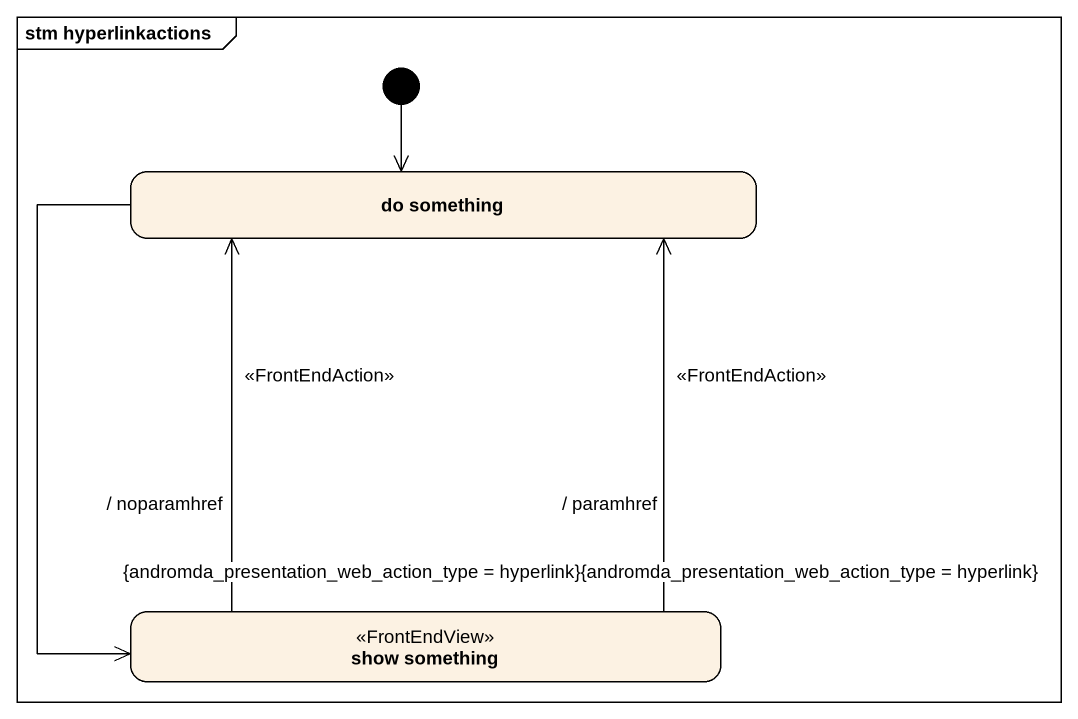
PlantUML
@startuml
mainframe stm hyperlinkactions
hide empty description
state "do something" as do_something
state "show something" as show_something <<FrontEndView>>
[*] --> do_something
do_something --> show_something
show_something -up-> do_something : <<FrontEndAction>>\n/ paramhref\n{andromda_presentation_web_action_type = hyperlink}
show_something -up-> do_something : <<FrontEndAction>>\n/ noparamhref\n{andromda_presentation_web_action_type = hyperlink}
@enduml
